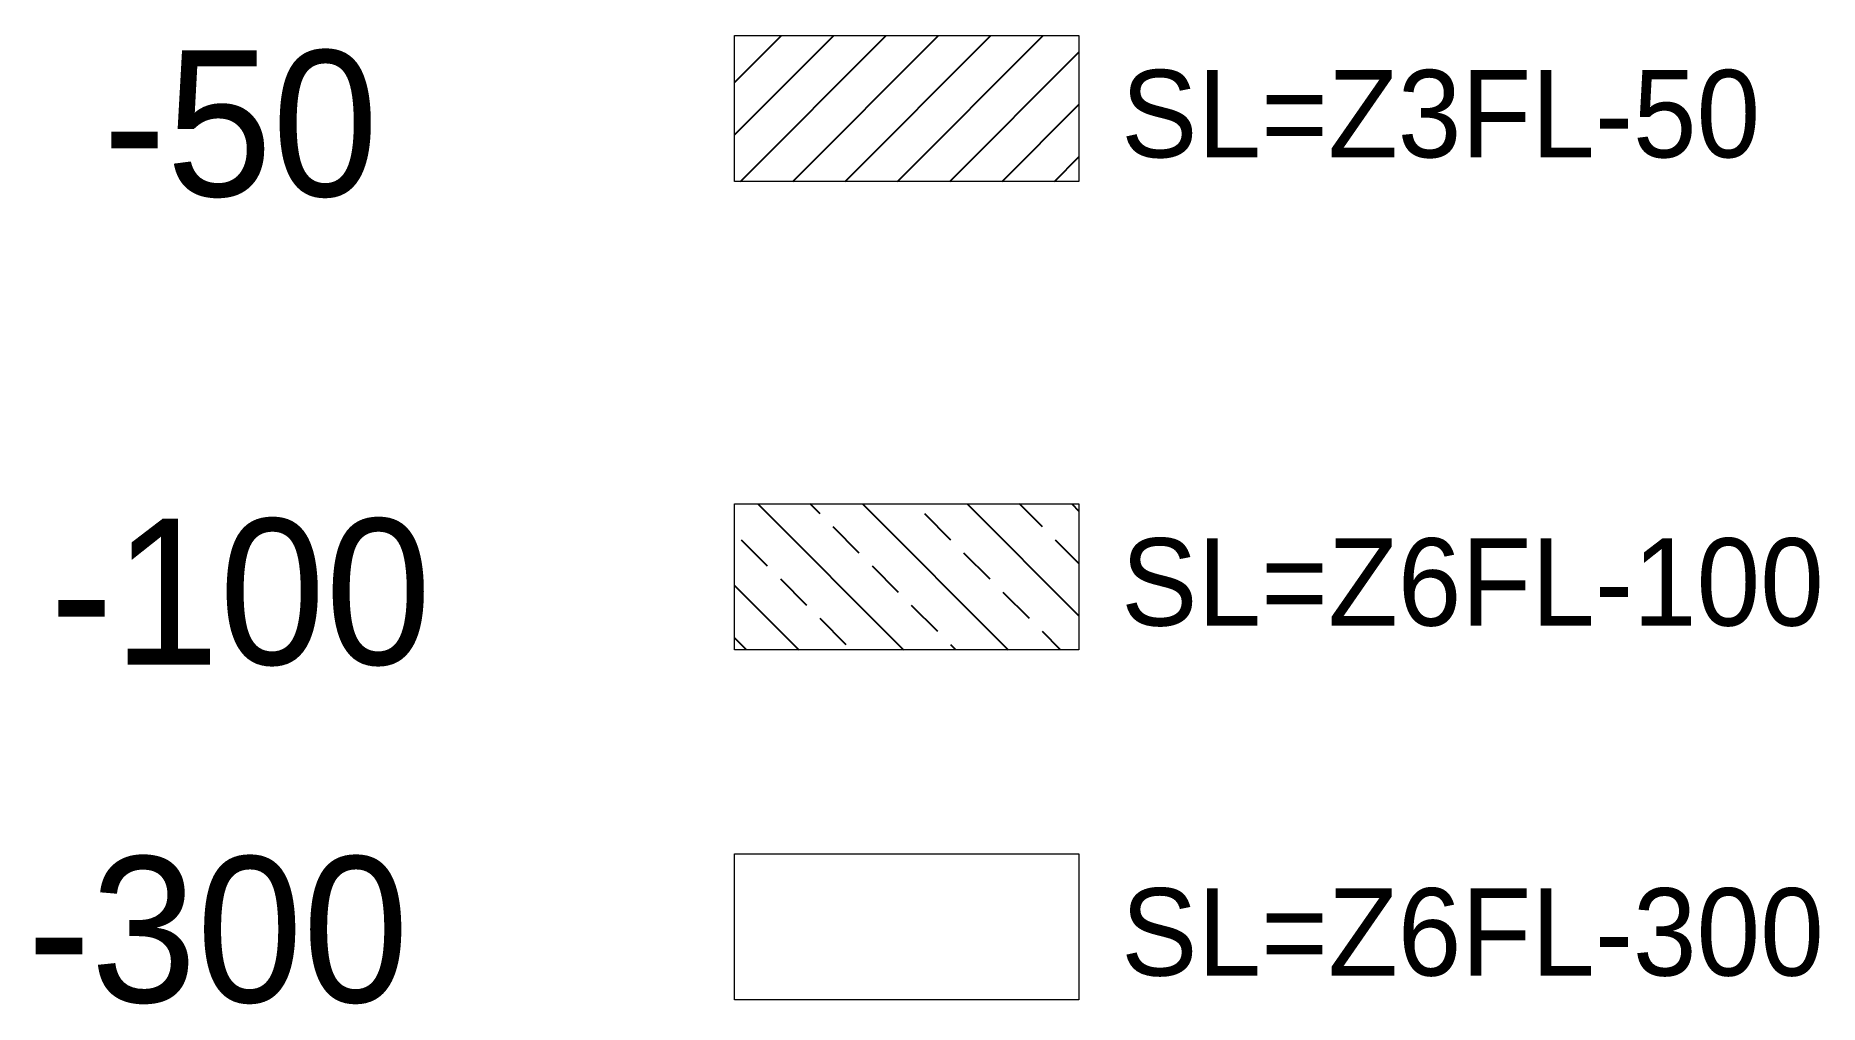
# Model space of a CAD drawing. Header units: millimetres. Extents: x -56296 to 178446, y 64950 to 153500.
# Drawn here: x -56296 to -37938, y 91131 to 101101 of the extents above.
import ezdxf
from ezdxf.enums import TextEntityAlignment as Align

# ---------------------------------------------------------------- set-up
doc = ezdxf.new("R2010")
doc.units = ezdxf.units.MM
doc.layers.add('A-CON', color=2, linetype='Continuous', lineweight=9)
for name, color, linetype in [('A-HAT', 251, 'Continuous'), ('S-TEXT-NOTE', 7, 'Continuous'), ('레벨', 40, 'Continuous')]:
    doc.layers.add(name, color=color, linetype=linetype)
doc.styles.add('Gtx', font='')
doc.styles.get('Gtx').set_extended_font_data('Dotum')

msp = doc.modelspace()

# ---------------------------------------------------------------- hatches: boundary and pattern name
at = {"layer": 'A-HAT'}
h = msp.add_hatch(dxfattribs=at)
h.set_pattern_fill('ANSI31', color=256, scale=120)
h.set_pattern_definition([(45, (-111852.86, 115458.37), (-269.4077, 269.4077), [])])
h.paths.add_polyline_path([(-49103, 101101), (-45558, 101101), (-45558, 99601), (-49103, 99601)])
h = msp.add_hatch(dxfattribs=at)
h.set_pattern_fill('ANSI33', color=256, scale=120, angle=90)
h.paths.add_polyline_path([(-49103, 96281), (-45558, 96281), (-45558, 94781), (-49103, 94781)])

# ---------------------------------------------------------------- linework, layer by layer
at = {"layer": 'A-CON'}
for points in [[(-49103, 101101), (-45558, 101101), (-45558, 99601), (-49103, 99601)], [(-49103, 96281), (-45558, 96281), (-45558, 94781), (-49103, 94781)], [(-49103, 92678), (-45558, 92678), (-45558, 91178), (-49103, 91178)]]:
    msp.add_lwpolyline(points, close=True, dxfattribs=at)

# ---------------------------------------------------------------- texts
at = {"layer": 'S-TEXT-NOTE', "color": 4, "style": 'Gtx'}
for s, p in [('SL=Z3FL-50', (-45124, 99848)), ('SL=Z6FL-100', (-45124, 95028)), ('SL=Z6FL-300', (-45124, 91426))]:
    msp.add_text(s, height=900, dxfattribs=at).set_placement(p)
at = {"layer": '레벨', "style": 'Gtx'}
for s, p in [('-50', (-54188, 100198)), ('-100', (-54188, 95378)), ('-300', (-54420, 91902))]:
    msp.add_text(s, height=1500, dxfattribs=at).set_placement(p, align=Align.MIDDLE_CENTER)

doc.saveas('drawing.dxf')
